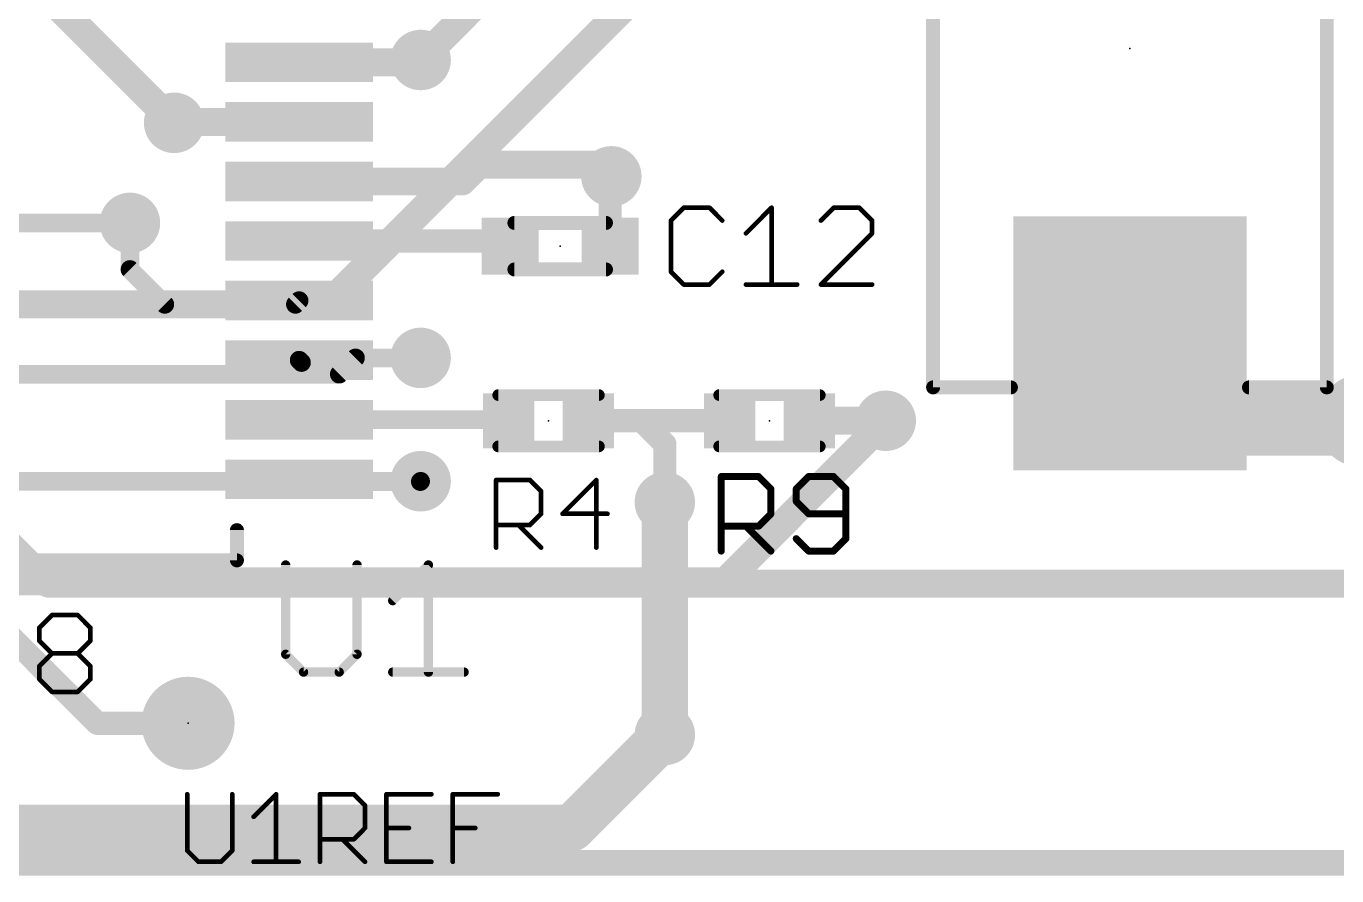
# Model space of a CAD drawing. Extents: x -19 to 124, y 0 to 88.
# Drawn here: x 69.35 to 83.67, y 32.12 to 41.39 of the extents above; entities that cross this region are included whole.
import ezdxf

# ---------------------------------------------------------------- set-up
doc = ezdxf.new("R2010")
doc.units = 0
for name, color, linetype in [('1', 12, 'CONTINUOUS'), ('15', 21, 'CONTINUOUS'), ('16', 132, 'CONTINUOUS'), ('17', 110, 'CONTINUOUS'), ('18', 110, 'CONTINUOUS'), ('2', 110, 'CONTINUOUS'), ('21', 253, 'CONTINUOUS'), ('23', 53, 'CONTINUOUS'), ('25', 253, 'CONTINUOUS')]:
    doc.layers.add(name, color=color, linetype=linetype)

# ---------------------------------------------------------------- blocks, each defined once
blk = doc.blocks.new('RECT')
blk.add_solid([(-0.5, -0.5), (0.5, -0.5), (-0.5, 0.5), (0.5, 0.5)])
blk = doc.blocks.new('ROUNDP')
at = {"const_width": 0.5}
blk.add_lwpolyline([(0, -0.25, 1), (0, 0.25, 1), (0, -0.25)], format="xyb", dxfattribs=at)
blk = doc.blocks.new('ROUNDV')
at = {"const_width": 0.5}
blk.add_lwpolyline([(0, -0.25, 1), (0, 0.25, 1), (0, -0.25)], format="xyb", dxfattribs=at)

msp = doc.modelspace()

# ---------------------------------------------------------------- linework, layer by layer
at = {"layer": '1'}
for points, const_width in [([(72.3329, 40.995), (73.634, 40.995)], 0.3048), ([(73.634, 40.995), (73.66, 41.021)], 0.3048), ([(70.9774, 40.345), (70.9676, 40.3352)], 0.3048), ([(72.3329, 40.345), (70.9774, 40.345)], 0.3048), ([(74.112, 39.695), (74.295, 39.878)], 0.3048), ([(74.295, 39.878), (75.6158, 39.878)], 0.3048), ([(75.6158, 39.878), (75.7428, 39.751)], 0.3048), ([(72.3329, 39.695), (74.112, 39.695)], 0.3048), ([(75.7301, 39.7129), (75.7428, 39.751)], 0.254), ([(75.7301, 38.989), (75.7301, 39.7129)], 0.254), ([(70.485, 39.243), (70.485, 38.735)], 0.2032), ([(72.3329, 39.045), (74.5819, 39.045)], 0.254), ([(74.5819, 39.045), (74.6379, 38.989)], 0.3048), ([(70.485, 38.735), (70.866, 38.354)], 0.2032), ([(70.866, 38.354), (72.2919, 38.354)], 0.2032), ([(72.2919, 38.354), (72.3329, 38.395)], 0.2032), ([(81.407, 37.928), (81.407, 37.084)], 0.762), ([(67.157, 37.745), (69.596, 35.306)], 0.3048), ([(72.3589, 37.719), (72.3329, 37.745)], 0.2032), ([(73.0504, 37.719), (72.3589, 37.719)], 0.2032), ([(73.66, 37.7698), (73.0504, 37.7698)], 0.2032), ([(73.0504, 37.7698), (73.0504, 37.719)], 0.2032), ([(81.407, 37.084), (83.947, 37.084)], 0.762), ([(74.611, 37.095), (74.622, 37.084)], 0.254), ([(78.74, 37.084), (77.905, 37.084)], 0.3048), ([(72.3329, 37.095), (74.611, 37.095)], 0.2032), ([(75.492, 37.084), (76.073, 37.084)], 0.254), ([(76.073, 37.084), (77.035, 37.084)], 0.254), ([(76.327, 36.83), (76.073, 37.084)], 0.254), ([(76.327, 36.195), (76.327, 36.83)], 0.254), ([(72.3329, 36.445), (73.0758, 36.3982)], 0.2032), ([(73.0758, 36.3982), (73.0758, 36.4196)], 0.2032), ([(73.0758, 36.4196), (73.656, 36.4196)], 0.2032), ([(73.656, 36.4196), (73.66, 36.4236)], 0.2032), ([(70.1294, 33.782), (68.58, 35.3314)], 0.254), ([(69.596, 35.306), (83.82, 35.306)], 0.3048), ([(71.12, 33.782), (70.1294, 33.782)], 0.254)]:
    msp.add_lwpolyline(points, dxfattribs=dict(at, const_width=const_width))
for points, const_width in [([(72.3329, 41.0712, 1), (72.3329, 40.9188)], 0.1524), ([(73.5801, 41.0489, 1), (73.6879, 40.9411)], 0.1524), ([(73.7139, 40.9671, 1), (73.6061, 41.0749)], 0.1524), ([(73.634, 40.9188, 1), (73.634, 41.0712)], 0.1524), ([(70.9137, 40.3891, 1), (71.0215, 40.2813)], 0.1524), ([(70.9774, 40.4212, 1), (70.9774, 40.2688)], 0.1524), ([(71.0313, 40.2911, 1), (70.9235, 40.3989)], 0.1524), ([(72.3329, 40.2688, 1), (72.3329, 40.4212)], 0.1524), ([(74.295, 39.9542, 1), (74.295, 39.8018)], 0.1524), ([(74.3489, 39.8241, 1), (74.2411, 39.9319)], 0.1524), ([(75.6697, 39.9319, 1), (75.5619, 39.8241)], 0.1524), ([(75.6158, 39.8018, 1), (75.6158, 39.9542)], 0.1524), ([(72.3329, 39.7712, 1), (72.3329, 39.6188)], 0.1524), ([(74.0581, 39.7489, 1), (74.1659, 39.6411)], 0.1524), ([(74.112, 39.6188, 1), (74.112, 39.7712)], 0.1524), ([(75.7936, 39.7129, 1), (75.6666, 39.7129)], 0.127), ([(75.6699, 39.733, 1), (75.7903, 39.6928)], 0.127), ([(75.6889, 39.6971, 1), (75.7967, 39.8049)], 0.1524), ([(75.803, 39.7309, 1), (75.6826, 39.7711)], 0.127), ([(70.5358, 39.243, 1), (70.4342, 39.243)], 0.1016), ([(72.3329, 39.1085, 1), (72.3329, 38.9815)], 0.127), ([(74.6358, 39.0989, 1), (74.528, 38.9911)], 0.1524), ([(74.584, 38.9351, 1), (74.6918, 39.0429)], 0.1524), ([(74.5819, 38.9815, 1), (74.5819, 39.1085)], 0.127), ([(75.6666, 38.989, 1), (75.7936, 38.989)], 0.127), ([(70.5209, 38.7709, 1), (70.4491, 38.6991)], 0.1016), ([(70.4342, 38.735, 1), (70.5358, 38.735)], 0.1016), ([(70.866, 38.4048, 1), (70.866, 38.3032)], 0.1016), ([(70.8301, 38.3181, 1), (70.9019, 38.3899)], 0.1016), ([(72.2559, 38.3899, 1), (72.3278, 38.3181)], 0.1016), ([(72.2919, 38.3032, 1), (72.2919, 38.4048)], 0.1016), ([(72.3688, 38.3591, 1), (72.2969, 38.4309)], 0.1016), ([(81.5975, 37.928, 1), (81.2165, 37.928)], 0.381), ([(72.3688, 37.7809, 1), (72.2969, 37.7091)], 0.1016), ([(72.3589, 37.7698, 1), (72.3589, 37.6682)], 0.1016), ([(72.3229, 37.6831, 1), (72.3948, 37.7549)], 0.1016), ([(73.0504, 37.8206, 1), (73.0504, 37.719)], 0.1016), ([(73.1012, 37.7698, 1), (72.9996, 37.7698)], 0.1016), ([(73.0504, 37.6682, 1), (73.0504, 37.7698)], 0.1016), ([(73.66, 37.719, 1), (73.66, 37.8206)], 0.1016), ([(72.9996, 37.719, 1), (73.1012, 37.719)], 0.1016), ([(81.407, 37.2745, 1), (81.407, 36.8935)], 0.381), ([(74.6559, 37.1399, 1), (74.5661, 37.0501)], 0.127), ([(77.905, 37.1602, 1), (77.905, 37.0078)], 0.1524), ([(78.74, 37.0078, 1), (78.74, 37.1602)], 0.1524), ([(81.2165, 37.084, 1), (81.5975, 37.084)], 0.381), ([(72.3329, 37.1458, 1), (72.3329, 37.0442)], 0.1016), ([(74.5771, 37.0391, 1), (74.6669, 37.1289)], 0.127), ([(74.611, 37.0442, 1), (74.611, 37.1458)], 0.1016), ([(75.492, 37.1475, 1), (75.492, 37.0205)], 0.127), ([(76.073, 37.1475, 1), (76.073, 37.0205)], 0.127), ([(76.1179, 37.1289, 1), (76.0281, 37.0391)], 0.127), ([(76.073, 37.0205, 1), (76.073, 37.1475)], 0.127), ([(77.035, 37.0205, 1), (77.035, 37.1475)], 0.127), ([(76.3905, 36.83, 1), (76.2635, 36.83)], 0.127), ([(76.2821, 36.7851, 1), (76.3719, 36.8749)], 0.127), ([(72.336, 36.4957, 1), (72.3297, 36.3943)], 0.1016), ([(73.1266, 36.4196, 1), (73.025, 36.4196)], 0.1016), ([(73.0758, 36.4704, 1), (73.0758, 36.3688)], 0.1016), ([(73.6201, 36.4555, 1), (73.6919, 36.3837)], 0.1016), ([(73.6959, 36.3877, 1), (73.6241, 36.4595)], 0.1016), ([(73.656, 36.3688, 1), (73.656, 36.4704)], 0.1016), ([(73.025, 36.3982, 1), (73.1266, 36.3982)], 0.1016), ([(73.0726, 36.3475, 1), (73.079, 36.4489)], 0.1016), ([(76.2635, 36.195, 1), (76.3905, 36.195)], 0.127), ([(69.596, 35.3822, 1), (69.596, 35.2298)], 0.1524), ([(69.5421, 35.2521, 1), (69.6499, 35.3599)], 0.1524), ([(70.1294, 33.8455, 1), (70.1294, 33.7185)], 0.127), ([(70.0845, 33.7371, 1), (70.1743, 33.8269)], 0.127), ([(71.12, 33.7185, 1), (71.12, 33.8455)], 0.127)]:
    msp.add_lwpolyline(points, format="xyb", dxfattribs=dict(at, const_width=const_width))
at = {"layer": '15'}
for points, const_width in [([(73.66, 41.021), (76.581, 43.942)], 0.3048), ([(101.092, 32.258), (18.542, 32.258)], 0.2794)]:
    msp.add_lwpolyline(points, dxfattribs=dict(at, const_width=const_width))
at = {"layer": '15', "const_width": 0.1524}
msp.add_lwpolyline([(73.6061, 41.0749, 1), (73.7139, 40.9671)], format="xyb", dxfattribs=at)
at = {"layer": '16'}
for points, const_width in [([(72.644, 38.354), (77.47, 43.18)], 0.3048), ([(65.913, 39.243), (70.485, 39.243)], 0.2032), ([(67.945, 38.354), (72.644, 38.354)], 0.3048), ([(72.771, 37.592), (72.9488, 37.7698)], 0.2032), ([(72.9488, 37.7698), (73.66, 37.7698)], 0.2032), ([(66.802, 37.592), (72.771, 37.592)], 0.2032), ([(76.9874, 35.3314), (78.74, 37.084)], 0.3048), ([(73.66, 36.4236), (67.2084, 36.4236)], 0.2032), ([(66.929, 35.3314), (76.9874, 35.3314)], 0.3048), ([(75.311, 32.639), (76.327, 33.655)], 0.508), ([(59.563, 32.639), (75.311, 32.639)], 0.508)]:
    msp.add_lwpolyline(points, dxfattribs=dict(at, const_width=const_width))
for points, const_width in [([(70.485, 39.1922, 1), (70.485, 39.2938)], 0.1016), ([(72.644, 38.2778, 1), (72.644, 38.4302)], 0.1524), ([(72.5901, 38.4079, 1), (72.6979, 38.3001)], 0.1524), ([(72.9488, 37.8206, 1), (72.9488, 37.719)], 0.1016), ([(72.9847, 37.7339, 1), (72.9129, 37.8057)], 0.1016), ([(73.66, 37.719, 1), (73.66, 37.8206)], 0.1016), ([(72.7351, 37.6279, 1), (72.8069, 37.5561)], 0.1016), ([(72.771, 37.5412, 1), (72.771, 37.6428)], 0.1016), ([(78.7939, 37.0301, 1), (78.6861, 37.1379)], 0.1524), ([(73.66, 36.3728, 1), (73.66, 36.4744)], 0.1016), ([(76.9335, 35.3853, 1), (77.0413, 35.2775)], 0.1524), ([(76.9874, 35.2552, 1), (76.9874, 35.4076)], 0.1524), ([(76.4168, 33.5652, 1), (76.2372, 33.7448)], 0.254), ([(75.2212, 32.7288, 1), (75.4008, 32.5492)], 0.254), ([(75.311, 32.512, 1), (75.311, 32.766)], 0.254)]:
    msp.add_lwpolyline(points, format="xyb", dxfattribs=dict(at, const_width=const_width))
at = {"layer": '2'}
for points, const_width in [([(70.9676, 40.3352), (67.2592, 44.0436)], 0.3048), ([(76.327, 33.655), (76.327, 36.195)], 0.508), ([(18.542, 32.258), (101.092, 32.258)], 0.254)]:
    msp.add_lwpolyline(points, dxfattribs=dict(at, const_width=const_width))
for points, const_width in [([(70.9137, 40.2813, 1), (71.0215, 40.3891)], 0.1524), ([(76.454, 36.195, 1), (76.2, 36.195)], 0.254), ([(76.2, 33.655, 1), (76.454, 33.655)], 0.254)]:
    msp.add_lwpolyline(points, format="xyb", dxfattribs=dict(at, const_width=const_width))
at = {"layer": '21'}
for points, const_width in [([(79.257, 44.848), (79.257, 37.448)], 0.1524), ([(83.557, 37.448), (83.557, 44.848)], 0.1524), ([(75.684, 39.243), (74.684, 39.243)], 0.1524), ([(74.684, 38.735), (75.684, 38.735)], 0.1524), ([(79.257, 37.448), (80.107, 37.448)], 0.1524), ([(82.707, 37.448), (83.557, 37.448)], 0.1524), ([(74.507, 37.364), (75.607, 37.364)], 0.127), ([(76.92, 37.364), (78.02, 37.364)], 0.127), ([(74.507, 36.804), (75.607, 36.804)], 0.127), ([(76.92, 36.804), (78.02, 36.804)], 0.127), ([(71.6534, 35.56), (71.6534, 35.8902)], 0.1524), ([(66.0146, 35.56), (71.6534, 35.56)], 0.1524)]:
    msp.add_lwpolyline(points, dxfattribs=dict(at, const_width=const_width))
for points, const_width in [([(74.684, 39.2811, 1), (74.684, 39.2049)], 0.0762), ([(75.684, 39.2049, 1), (75.684, 39.2811)], 0.0762), ([(74.684, 38.7731, 1), (74.684, 38.6969)], 0.0762), ([(75.684, 38.6969, 1), (75.684, 38.7731)], 0.0762), ([(79.257, 37.4861, 1), (79.257, 37.4099)], 0.0762), ([(80.107, 37.4099, 1), (80.107, 37.4861)], 0.0762), ([(82.707, 37.4861, 1), (82.707, 37.4099)], 0.0762), ([(83.557, 37.4099, 1), (83.557, 37.4861)], 0.0762), ([(74.507, 37.3958, 1), (74.507, 37.3323)], 0.0635), ([(75.607, 37.3323, 1), (75.607, 37.3958)], 0.0635), ([(76.92, 37.3958, 1), (76.92, 37.3323)], 0.0635), ([(78.02, 37.3323, 1), (78.02, 37.3958)], 0.0635), ([(79.2189, 37.448, 1), (79.2951, 37.448)], 0.0762), ([(83.5189, 37.448, 1), (83.5951, 37.448)], 0.0762), ([(74.507, 36.8358, 1), (74.507, 36.7722)], 0.0635), ([(75.607, 36.7722, 1), (75.607, 36.8358)], 0.0635), ([(76.92, 36.8358, 1), (76.92, 36.7722)], 0.0635), ([(78.02, 36.7722, 1), (78.02, 36.8358)], 0.0635), ([(71.6915, 35.8902, 1), (71.6153, 35.8902)], 0.0762), ([(71.6153, 35.56, 1), (71.6915, 35.56)], 0.0762), ([(71.6534, 35.5219, 1), (71.6534, 35.5981)], 0.0762)]:
    msp.add_lwpolyline(points, format="xyb", dxfattribs=dict(at, const_width=const_width))
at = {"layer": '23'}
for p in [(81.407, 41.148), (75.184, 38.989), (75.057, 37.084), (77.47, 37.084), (71.12, 33.782)]:
    msp.add_point(p, dxfattribs=at)
at = {"layer": '25'}
for points, const_width in [([(76.5344, 39.4088), (76.3945, 39.269)], 0.0508), ([(76.814, 39.4088), (76.5344, 39.4088)], 0.0508), ([(76.9538, 39.269), (76.814, 39.4088)], 0.0508), ([(77.2131, 39.1292), (77.4927, 39.4088)], 0.0508), ([(77.4927, 39.4088), (77.4927, 38.5699)], 0.0508), ([(78.1715, 39.4088), (78.0317, 39.269)], 0.0508), ([(78.4511, 39.4088), (78.1715, 39.4088)], 0.0508), ([(78.591, 39.269), (78.4511, 39.4088)], 0.0508), ([(76.3945, 39.269), (76.3945, 38.7097)], 0.0508), ([(78.591, 39.1292), (78.591, 39.269)], 0.0508), ([(78.0317, 38.5699), (78.591, 39.1292)], 0.0508), ([(76.3945, 38.7097), (76.5344, 38.5699)], 0.0508), ([(76.814, 38.5699), (76.9538, 38.7097)], 0.0508), ([(76.5344, 38.5699), (76.814, 38.5699)], 0.0508), ([(77.2131, 38.5699), (77.7724, 38.5699)], 0.0508), ([(78.591, 38.5699), (78.0317, 38.5699)], 0.0508), ([(76.9435, 35.6616), (76.9435, 36.4751)], 0.0762), ([(76.9435, 36.4751), (77.3503, 36.4751)], 0.0762), ([(77.3503, 36.4751), (77.4858, 36.3395)], 0.0762), ([(77.8977, 36.4751), (77.7621, 36.3395)], 0.0762), ([(78.1688, 36.4751), (77.8977, 36.4751)], 0.0762), ([(78.3044, 36.3395), (78.1688, 36.4751)], 0.0762), ([(74.4844, 35.6997), (74.4844, 36.4369)], 0.0508), ([(74.4844, 36.4369), (74.853, 36.4369)], 0.0508), ([(74.853, 36.4369), (74.9759, 36.3141)], 0.0508), ([(75.578, 36.4369), (75.2094, 36.0683)], 0.0508), ([(75.578, 35.6997), (75.578, 36.4369)], 0.0508), ([(77.4858, 36.3395), (77.4858, 36.0683)], 0.0762), ([(77.7621, 36.3395), (77.7621, 36.2039)], 0.0762), ([(78.3044, 35.7972), (78.3044, 36.3395)], 0.0762), ([(74.9759, 36.3141), (74.9759, 36.0683)], 0.0508), ([(77.7621, 36.2039), (77.8977, 36.0683)], 0.0762), ([(74.9759, 36.0683), (74.853, 35.9454)], 0.0508), ([(75.2094, 36.0683), (75.7009, 36.0683)], 0.0508), ([(77.4858, 36.0683), (77.3503, 35.9328)], 0.0762), ([(77.8977, 36.0683), (78.3044, 36.0683)], 0.0762), ([(74.853, 35.9454), (74.4844, 35.9454)], 0.0508), ([(74.7301, 35.9454), (74.9759, 35.6997)], 0.0508), ([(77.3503, 35.9328), (76.9435, 35.9328)], 0.0762), ([(77.2147, 35.9328), (77.4858, 35.6616)], 0.0762), ([(77.7621, 35.7972), (77.8977, 35.6616)], 0.0762), ([(78.1688, 35.6616), (78.3044, 35.7972)], 0.0762), ([(77.8977, 35.6616), (78.1688, 35.6616)], 0.0762), ([(72.1858, 35.5102), (72.1858, 34.5357)], 0.1016), ([(72.9654, 34.5357), (72.9654, 35.5102)], 0.1016), ([(73.3552, 35.1204), (73.745, 35.5102)], 0.1016), ([(73.745, 35.5102), (73.745, 34.3408)], 0.1016), ([(69.4944, 34.824), (69.6342, 34.9638)], 0.0508), ([(69.6342, 34.9638), (69.9139, 34.9638)], 0.0508), ([(69.9139, 34.9638), (70.0537, 34.824)], 0.0508), ([(69.4944, 34.6842), (69.4944, 34.824)], 0.0508), ([(70.0537, 34.824), (70.0537, 34.6842)], 0.0508), ([(69.6342, 34.5444), (69.4944, 34.6842)], 0.0508), ([(70.0537, 34.6842), (69.9139, 34.5444)], 0.0508), ([(69.4944, 34.4045), (69.6342, 34.5444)], 0.0508), ([(69.6342, 34.5444), (69.9139, 34.5444)], 0.0508), ([(69.9139, 34.5444), (70.0537, 34.4045)], 0.0508), ([(72.1858, 34.5357), (72.3807, 34.3408)], 0.1016), ([(72.7705, 34.3408), (72.9654, 34.5357)], 0.1016), ([(69.4944, 34.2647), (69.4944, 34.4045)], 0.0508), ([(70.0537, 34.4045), (70.0537, 34.2647)], 0.0508), ([(72.3807, 34.3408), (72.7705, 34.3408)], 0.1016), ([(73.3552, 34.3408), (74.1348, 34.3408)], 0.1016), ([(69.6342, 34.1249), (69.4944, 34.2647)], 0.0508), ([(70.0537, 34.2647), (69.9139, 34.1249)], 0.0508), ([(69.9139, 34.1249), (69.6342, 34.1249)], 0.0508), ([(71.1108, 33.0079), (71.1108, 32.3936)], 0.0508), ([(71.6023, 32.3936), (71.6023, 33.0079)], 0.0508), ([(71.8359, 32.7622), (72.0816, 33.0079)], 0.0508), ([(72.0816, 33.0079), (72.0816, 32.2707)], 0.0508), ([(72.5609, 32.2707), (72.5609, 33.0079)], 0.0508), ([(72.5609, 33.0079), (72.9295, 33.0079)], 0.0508), ([(72.9295, 33.0079), (73.0524, 32.8851)], 0.0508), ([(73.7774, 33.0079), (73.2859, 33.0079)], 0.0508), ([(73.2859, 33.0079), (73.2859, 32.2707)], 0.0508), ([(74.0109, 32.2707), (74.0109, 33.0079)], 0.0508), ([(74.0109, 33.0079), (74.5024, 33.0079)], 0.0508), ([(73.0524, 32.8851), (73.0524, 32.6393)], 0.0508), ([(73.0524, 32.6393), (72.9295, 32.5164)], 0.0508), ([(73.2859, 32.6393), (73.5316, 32.6393)], 0.0508), ([(74.0109, 32.6393), (74.2567, 32.6393)], 0.0508), ([(72.9295, 32.5164), (72.5609, 32.5164)], 0.0508), ([(72.8066, 32.5164), (73.0524, 32.2707)], 0.0508), ([(71.1108, 32.3936), (71.2337, 32.2707)], 0.0508), ([(71.4794, 32.2707), (71.6023, 32.3936)], 0.0508), ([(71.2337, 32.2707), (71.4794, 32.2707)], 0.0508), ([(71.8359, 32.2707), (72.3273, 32.2707)], 0.0508), ([(73.2859, 32.2707), (73.7774, 32.2707)], 0.0508)]:
    msp.add_lwpolyline(points, dxfattribs=dict(at, const_width=const_width))
for points, const_width in [([(76.5344, 39.4215, 1), (76.5344, 39.3961)], 0.0254), ([(76.5433, 39.3998, 1), (76.5254, 39.4178)], 0.0254), ([(76.823, 39.4178, 1), (76.805, 39.3998)], 0.0254), ([(76.814, 39.3961, 1), (76.814, 39.4215)], 0.0254), ([(77.5054, 39.4088, 1), (77.48, 39.4088)], 0.0254), ([(77.5017, 39.3998, 1), (77.4838, 39.4178)], 0.0254), ([(78.1715, 39.4215, 1), (78.1715, 39.3961)], 0.0254), ([(78.1805, 39.3998, 1), (78.1625, 39.4178)], 0.0254), ([(78.4601, 39.4178, 1), (78.4422, 39.3998)], 0.0254), ([(78.4511, 39.3961, 1), (78.4511, 39.4215)], 0.0254), ([(76.4072, 39.269, 1), (76.3818, 39.269)], 0.0254), ([(76.3856, 39.278, 1), (76.4035, 39.26)], 0.0254), ([(76.9448, 39.26, 1), (76.9628, 39.278)], 0.0254), ([(78.0227, 39.278, 1), (78.0407, 39.26)], 0.0254), ([(78.6037, 39.269, 1), (78.5783, 39.269)], 0.0254), ([(78.582, 39.26, 1), (78.5999, 39.278)], 0.0254), ([(77.2041, 39.1382, 1), (77.2221, 39.1202)], 0.0254), ([(78.5783, 39.1292, 1), (78.6037, 39.1292)], 0.0254), ([(78.5999, 39.1202, 1), (78.582, 39.1382)], 0.0254), ([(76.3818, 38.7097, 1), (76.4072, 38.7097)], 0.0254), ([(76.4035, 38.7187, 1), (76.3856, 38.7007)], 0.0254), ([(76.9628, 38.7007, 1), (76.9448, 38.7187)], 0.0254), ([(76.5344, 38.5826, 1), (76.5344, 38.5572)], 0.0254), ([(76.5254, 38.5609, 1), (76.5433, 38.5789)], 0.0254), ([(76.805, 38.5789, 1), (76.823, 38.5609)], 0.0254), ([(76.814, 38.5572, 1), (76.814, 38.5826)], 0.0254), ([(77.2131, 38.5826, 1), (77.2131, 38.5572)], 0.0254), ([(77.48, 38.5699, 1), (77.5054, 38.5699)], 0.0254), ([(77.7724, 38.5572, 1), (77.7724, 38.5826)], 0.0254), ([(78.0317, 38.5826, 1), (78.0317, 38.5572)], 0.0254), ([(78.0227, 38.5789, 1), (78.0407, 38.5609)], 0.0254), ([(78.591, 38.5572, 1), (78.591, 38.5826)], 0.0254), ([(76.9435, 36.4941, 1), (76.9435, 36.456)], 0.0381), ([(76.9626, 36.4751, 1), (76.9245, 36.4751)], 0.0381), ([(77.3637, 36.4886, 1), (77.3368, 36.4616)], 0.0381), ([(77.3503, 36.456, 1), (77.3503, 36.4941)], 0.0381), ([(77.8977, 36.4941, 1), (77.8977, 36.456)], 0.0381), ([(77.9112, 36.4616, 1), (77.8842, 36.4886)], 0.0381), ([(78.1823, 36.4886, 1), (78.1554, 36.4616)], 0.0381), ([(78.1688, 36.456, 1), (78.1688, 36.4941)], 0.0381), ([(74.4971, 36.4369, 1), (74.4717, 36.4369)], 0.0254), ([(74.4844, 36.4496, 1), (74.4844, 36.4242)], 0.0254), ([(74.862, 36.4459, 1), (74.844, 36.4279)], 0.0254), ([(74.853, 36.4242, 1), (74.853, 36.4496)], 0.0254), ([(75.5907, 36.4369, 1), (75.5653, 36.4369)], 0.0254), ([(75.587, 36.4279, 1), (75.569, 36.4459)], 0.0254), ([(77.5049, 36.3395, 1), (77.4668, 36.3395)], 0.0381), ([(77.4724, 36.326, 1), (77.4993, 36.353)], 0.0381), ([(77.7486, 36.353, 1), (77.7756, 36.326)], 0.0381), ([(77.7811, 36.3395, 1), (77.7431, 36.3395)], 0.0381), ([(78.3235, 36.3395, 1), (78.2854, 36.3395)], 0.0381), ([(78.291, 36.326, 1), (78.3179, 36.353)], 0.0381), ([(74.9886, 36.3141, 1), (74.9632, 36.3141)], 0.0254), ([(74.9669, 36.3051, 1), (74.9848, 36.323)], 0.0254), ([(77.7756, 36.2174, 1), (77.7486, 36.1905)], 0.0381), ([(77.7431, 36.2039, 1), (77.7811, 36.2039)], 0.0381), ([(74.9632, 36.0683, 1), (74.9886, 36.0683)], 0.0254), ([(74.9848, 36.0593, 1), (74.9669, 36.0773)], 0.0254), ([(75.2094, 36.081, 1), (75.2094, 36.0556)], 0.0254), ([(75.2004, 36.0773, 1), (75.2184, 36.0593)], 0.0254), ([(75.7009, 36.0556, 1), (75.7009, 36.081)], 0.0254), ([(77.4668, 36.0683, 1), (77.5049, 36.0683)], 0.0381), ([(77.4993, 36.0549, 1), (77.4724, 36.0818)], 0.0381), ([(77.8977, 36.0874, 1), (77.8977, 36.0493)], 0.0381), ([(77.8842, 36.0549, 1), (77.9112, 36.0818)], 0.0381), ([(78.3044, 36.0493, 1), (78.3044, 36.0874)], 0.0381), ([(74.4844, 35.9581, 1), (74.4844, 35.9327)], 0.0254), ([(74.7391, 35.9544, 1), (74.7211, 35.9365)], 0.0254), ([(74.844, 35.9544, 1), (74.862, 35.9365)], 0.0254), ([(74.853, 35.9327, 1), (74.853, 35.9581)], 0.0254), ([(76.9435, 35.9518, 1), (76.9435, 35.9137)], 0.0381), ([(77.2282, 35.9462, 1), (77.2012, 35.9193)], 0.0381), ([(77.3368, 35.9462, 1), (77.3637, 35.9193)], 0.0381), ([(77.3503, 35.9137, 1), (77.3503, 35.9518)], 0.0381), ([(77.7756, 35.8107, 1), (77.7486, 35.7837)], 0.0381), ([(78.2854, 35.7972, 1), (78.3235, 35.7972)], 0.0381), ([(78.3179, 35.7837, 1), (78.291, 35.8107)], 0.0381), ([(74.4717, 35.6997, 1), (74.4971, 35.6997)], 0.0254), ([(74.9669, 35.6907, 1), (74.9848, 35.7087)], 0.0254), ([(75.5653, 35.6997, 1), (75.5907, 35.6997)], 0.0254), ([(76.9245, 35.6616, 1), (76.9626, 35.6616)], 0.0381), ([(77.4724, 35.6481, 1), (77.4993, 35.6751)], 0.0381), ([(77.8977, 35.6806, 1), (77.8977, 35.6425)], 0.0381), ([(77.8842, 35.6481, 1), (77.9112, 35.6751)], 0.0381), ([(78.1554, 35.6751, 1), (78.1823, 35.6481)], 0.0381), ([(78.1688, 35.6425, 1), (78.1688, 35.6806)], 0.0381), ([(72.2112, 35.5102, 1), (72.1604, 35.5102)], 0.0508), ([(72.9908, 35.5102, 1), (72.94, 35.5102)], 0.0508), ([(73.7704, 35.5102, 1), (73.7196, 35.5102)], 0.0508), ([(73.763, 35.4922, 1), (73.727, 35.5282)], 0.0508), ([(73.3372, 35.1384, 1), (73.3732, 35.1024)], 0.0508), ([(69.6342, 34.9765, 1), (69.6342, 34.9511)], 0.0254), ([(69.6432, 34.9548, 1), (69.6252, 34.9728)], 0.0254), ([(69.9228, 34.9728, 1), (69.9049, 34.9548)], 0.0254), ([(69.9139, 34.9511, 1), (69.9139, 34.9765)], 0.0254), ([(69.5071, 34.824, 1), (69.4817, 34.824)], 0.0254), ([(69.4854, 34.833, 1), (69.5034, 34.815)], 0.0254), ([(70.0664, 34.824, 1), (70.041, 34.824)], 0.0254), ([(70.0447, 34.815, 1), (70.0627, 34.833)], 0.0254), ([(69.5034, 34.6932, 1), (69.4854, 34.6752)], 0.0254), ([(69.4817, 34.6842, 1), (69.5071, 34.6842)], 0.0254), ([(70.041, 34.6842, 1), (70.0664, 34.6842)], 0.0254), ([(70.0627, 34.6752, 1), (70.0447, 34.6932)], 0.0254), ([(69.6342, 34.5571, 1), (69.6342, 34.5317)], 0.0254), ([(69.6432, 34.5354, 1), (69.6252, 34.5533)], 0.0254), ([(69.6252, 34.5354, 1), (69.6432, 34.5533)], 0.0254), ([(69.9228, 34.5533, 1), (69.9049, 34.5354)], 0.0254), ([(69.9049, 34.5533, 1), (69.9228, 34.5354)], 0.0254), ([(69.9139, 34.5317, 1), (69.9139, 34.5571)], 0.0254), ([(72.2038, 34.5537, 1), (72.1678, 34.5177)], 0.0508), ([(72.1604, 34.5357, 1), (72.2112, 34.5357)], 0.0508), ([(72.94, 34.5357, 1), (72.9908, 34.5357)], 0.0508), ([(72.9834, 34.5177, 1), (72.9474, 34.5537)], 0.0508), ([(69.5071, 34.4045, 1), (69.4817, 34.4045)], 0.0254), ([(69.4854, 34.4135, 1), (69.5034, 34.3956)], 0.0254), ([(70.0664, 34.4045, 1), (70.041, 34.4045)], 0.0254), ([(70.0447, 34.3956, 1), (70.0627, 34.4135)], 0.0254), ([(72.3807, 34.3662, 1), (72.3807, 34.3154)], 0.0508), ([(72.3627, 34.3228, 1), (72.3987, 34.3588)], 0.0508), ([(72.7525, 34.3588, 1), (72.7885, 34.3228)], 0.0508), ([(72.7705, 34.3154, 1), (72.7705, 34.3662)], 0.0508), ([(73.3552, 34.3662, 1), (73.3552, 34.3154)], 0.0508), ([(73.7196, 34.3408, 1), (73.7704, 34.3408)], 0.0508), ([(74.1348, 34.3154, 1), (74.1348, 34.3662)], 0.0508), ([(69.5034, 34.2737, 1), (69.4854, 34.2557)], 0.0254), ([(69.4817, 34.2647, 1), (69.5071, 34.2647)], 0.0254), ([(70.041, 34.2647, 1), (70.0664, 34.2647)], 0.0254), ([(70.0627, 34.2557, 1), (70.0447, 34.2737)], 0.0254), ([(69.6342, 34.1376, 1), (69.6342, 34.1122)], 0.0254), ([(69.6252, 34.1159, 1), (69.6432, 34.1339)], 0.0254), ([(69.9049, 34.1339, 1), (69.9228, 34.1159)], 0.0254), ([(69.9139, 34.1122, 1), (69.9139, 34.1376)], 0.0254), ([(71.1235, 33.0079, 1), (71.0981, 33.0079)], 0.0254), ([(71.615, 33.0079, 1), (71.5896, 33.0079)], 0.0254), ([(72.0943, 33.0079, 1), (72.0689, 33.0079)], 0.0254), ([(72.0906, 32.9989, 1), (72.0726, 33.0169)], 0.0254), ([(72.5736, 33.0079, 1), (72.5482, 33.0079)], 0.0254), ([(72.5609, 33.0206, 1), (72.5609, 32.9952)], 0.0254), ([(72.9385, 33.0169, 1), (72.9205, 32.9989)], 0.0254), ([(72.9295, 32.9952, 1), (72.9295, 33.0206)], 0.0254), ([(73.2859, 33.0206, 1), (73.2859, 32.9952)], 0.0254), ([(73.2986, 33.0079, 1), (73.2732, 33.0079)], 0.0254), ([(73.7774, 32.9952, 1), (73.7774, 33.0206)], 0.0254), ([(74.0236, 33.0079, 1), (73.9982, 33.0079)], 0.0254), ([(74.0109, 33.0206, 1), (74.0109, 32.9952)], 0.0254), ([(74.5024, 32.9952, 1), (74.5024, 33.0206)], 0.0254), ([(71.8269, 32.7712, 1), (71.8448, 32.7532)], 0.0254), ([(73.0651, 32.8851, 1), (73.0397, 32.8851)], 0.0254), ([(73.0434, 32.8761, 1), (73.0613, 32.894)], 0.0254), ([(73.0397, 32.6393, 1), (73.0651, 32.6393)], 0.0254), ([(73.0613, 32.6303, 1), (73.0434, 32.6483)], 0.0254), ([(73.2859, 32.652, 1), (73.2859, 32.6266)], 0.0254), ([(73.5316, 32.6266, 1), (73.5316, 32.652)], 0.0254), ([(74.0109, 32.652, 1), (74.0109, 32.6266)], 0.0254), ([(74.2567, 32.6266, 1), (74.2567, 32.652)], 0.0254), ([(72.5609, 32.5291, 1), (72.5609, 32.5037)], 0.0254), ([(72.8156, 32.5254, 1), (72.7976, 32.5075)], 0.0254), ([(72.9205, 32.5254, 1), (72.9385, 32.5075)], 0.0254), ([(72.9295, 32.5037, 1), (72.9295, 32.5291)], 0.0254), ([(71.0981, 32.3936, 1), (71.1235, 32.3936)], 0.0254), ([(71.1198, 32.4025, 1), (71.1019, 32.3846)], 0.0254), ([(71.5896, 32.3936, 1), (71.615, 32.3936)], 0.0254), ([(71.6113, 32.3846, 1), (71.5933, 32.4025)], 0.0254), ([(71.2337, 32.2834, 1), (71.2337, 32.258)], 0.0254), ([(71.2247, 32.2617, 1), (71.2427, 32.2797)], 0.0254), ([(71.4705, 32.2797, 1), (71.4884, 32.2617)], 0.0254), ([(71.4794, 32.258, 1), (71.4794, 32.2834)], 0.0254), ([(71.8359, 32.2834, 1), (71.8359, 32.258)], 0.0254), ([(72.0689, 32.2707, 1), (72.0943, 32.2707)], 0.0254), ([(72.3273, 32.258, 1), (72.3273, 32.2834)], 0.0254), ([(72.5482, 32.2707, 1), (72.5736, 32.2707)], 0.0254), ([(73.0434, 32.2617, 1), (73.0613, 32.2797)], 0.0254), ([(73.2859, 32.2834, 1), (73.2859, 32.258)], 0.0254), ([(73.2732, 32.2707, 1), (73.2986, 32.2707)], 0.0254), ([(73.7774, 32.258, 1), (73.7774, 32.2834)], 0.0254), ([(73.9982, 32.2707, 1), (74.0236, 32.2707)], 0.0254)]:
    msp.add_lwpolyline(points, format="xyb", dxfattribs=dict(at, const_width=const_width))

# ---------------------------------------------------------------- block references
at = {"layer": '1'}
for p, xscale, yscale in [((72.3329, 40.995), 1.6129, 0.4318), ((72.3329, 40.345), 1.6129, 0.4318), ((72.3329, 39.695), 1.6129, 0.4318), ((72.3329, 39.045), 1.6129, 0.4318), ((74.6379, 38.989), 0.62, 0.62), ((75.7301, 38.989), 0.62, 0.62), ((81.407, 37.928), 2.55, 2.77), ((72.3329, 38.395), 1.6129, 0.4318), ((72.3329, 37.745), 1.6129, 0.4318), ((72.3329, 37.095), 1.6129, 0.4318), ((72.3329, 36.445), 1.6129, 0.4318)]:
    msp.add_blockref('RECT', p, dxfattribs=dict(at, xscale=xscale, yscale=yscale))
at = {"layer": '1', "xscale": 0.56, "yscale": 0.6, "rotation": 180}
for p in [(74.622, 37.084), (75.492, 37.084), (77.035, 37.084), (77.905, 37.084)]:
    msp.add_blockref('RECT', p, dxfattribs=at)
at = {"layer": '17', "xscale": 1.016, "yscale": 1.016}
msp.add_blockref('ROUNDP', (71.12, 33.782), dxfattribs=at)
msp.add_blockref('ROUNDP', (71.12, 33.782), dxfattribs=at)
msp.add_blockref('ROUNDP', (71.12, 33.782), dxfattribs=at)
msp.add_blockref('ROUNDP', (71.12, 33.782), dxfattribs=at)
at = {"layer": '18'}
for p, xscale, yscale in [((73.66, 41.021), 0.6604, 0.6604), ((73.66, 41.021), 0.6604, 0.6604), ((70.9676, 40.3352), 0.6604, 0.6604), ((70.9676, 40.3352), 0.6604, 0.6604), ((75.7428, 39.751), 0.6604, 0.6604), ((75.7428, 39.751), 0.6604, 0.6604), ((70.485, 39.243), 0.6604, 0.6604), ((70.485, 39.243), 0.6604, 0.6604), ((73.66, 37.7698), 0.6604, 0.6604), ((73.66, 37.7698), 0.6604, 0.6604), ((83.947, 37.084), 1.016, 1.016), ((83.947, 37.084), 1.016, 1.016), ((78.74, 37.084), 0.6604, 0.6604), ((78.74, 37.084), 0.6604, 0.6604), ((73.66, 36.4236), 0.6604, 0.6604), ((73.66, 36.4236), 0.6604, 0.6604), ((76.327, 36.195), 0.6604, 0.6604), ((76.327, 36.195), 0.6604, 0.6604), ((76.327, 33.655), 0.6604, 0.6604), ((76.327, 33.655), 0.6604, 0.6604)]:
    msp.add_blockref('ROUNDV', p, dxfattribs=dict(at, xscale=xscale, yscale=yscale))

doc.saveas('drawing.dxf')
